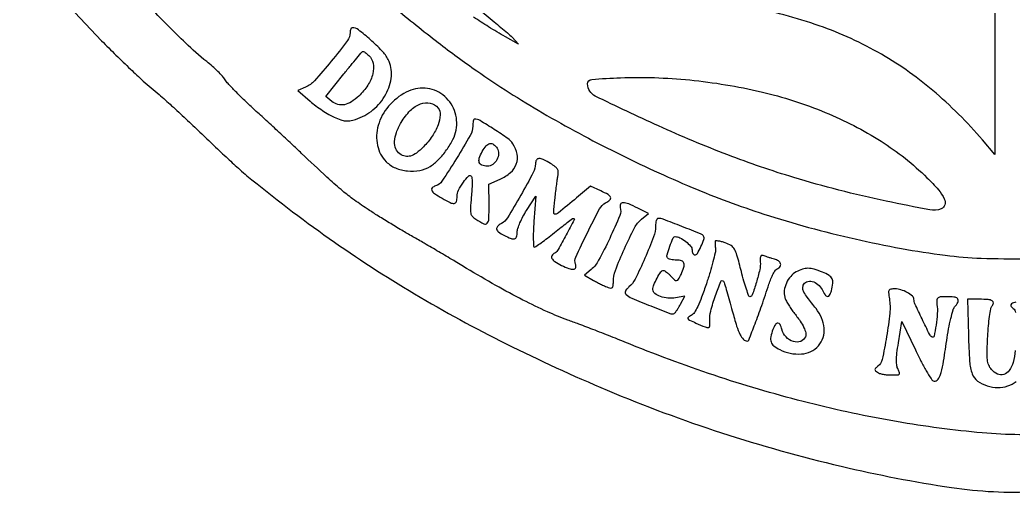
# Model space of a CAD drawing. Extents: x 54 to 922, y 29 to 1088.
# Drawn here: x 105.5 to 486, y 29.2 to 210 of the extents above; entities that cross this region are included whole.
import ezdxf

# ---------------------------------------------------------------- set-up
doc = ezdxf.new("R2010")
doc.units = 0

msp = doc.modelspace()

# ---------------------------------------------------------------- linework, layer by layer
for points in [[(478.975608, 274.582635), (478.951217, 158.5), (474.268513, 164, 0.041017), (455.185073, 183.011193, 0.047633), (434.13362, 197.609433, 0.046343), (410.199744, 208.254792, 0.035595), (382.5, 215.467309, 0.007103)], [(105.598394, 238.2089, 0.033356), (136.798278, 202, 0.004214), (142.307108, 196.501564, 0.004323), (147.861556, 191.14375, 0.004191), (152.759254, 186.577842, 0.018144), (155.784689, 184, -0.013951), (158.800712, 181.473514, -0.003407), (163.624025, 177.1395, -0.003489), (169.086204, 172.093563, -0.003473), (174.48583, 166.964257, 0.002514), (179.835008, 161.863332, 0.002645), (185.145837, 156.902598, 0.002531), (189.771348, 152.670815, 0.011877), (192.5, 150.315186, 0.018475), (223.992028, 126.301976, 0.019433), (256.656028, 105.103748, 0.018878), (291.739096, 85.981355, 0.015532), (330.5, 68.194028, 0.021449), (374.261277, 51.90792, 0.020233), (420.111404, 39.073956, 0.021129), (462.417852, 30.928134, 0.04972), (494.5, 29.367525, 0.033599)], [(502.836678, 51.64152, -0.041318), (474.169699, 51.840686, -0.020727), (441.327808, 56.167265, -0.018465), (407.650798, 63.322752, -0.017921), (373.565644, 73.202575, -0.016769), (339.5, 85.695385, 0.001862), (332.781141, 88.389179, 0.001692), (325.824203, 91.121187, 0.001692), (319.584337, 93.522979, 0.005455), (315.412181, 95.060781, -0.020902), (307.559178, 98.23407, -0.011546), (298.234172, 102.726053, -0.010341), (287.825901, 108.313634, -0.007831), (276.634146, 114.85647, 0.002039), (271.679173, 117.830756, 0.00136), (265.98003, 121.199252, 0.001369), (260.434634, 124.436174, 0.002685), (256, 126.97675, -0.004996), (251.780585, 129.419999, -0.003225), (246.940625, 132.32986, -0.003241), (242.24513, 135.236193, -0.006109), (238.5, 137.652302, -0.011019), (232.978555, 141.488399, -0.01825), (228.516885, 144.992314, -0.011662), (223.138691, 149.762468, -0.002127), (213.426862, 158.866946, 0.001598), (209.633143, 162.430964, 0.000813), (204.840728, 166.889905, 0.000807), (199.882076, 171.473639, 0.001208), (195.534217, 175.46039, -0.006076), (191.654892, 179.087673, -0.007428), (188.120187, 182.576324, -0.006328), (185.236022, 185.583959, -0.051398), (184.08406, 187.102172, 0.047458), (183.104875, 188.413962, 0.013688), (181.353547, 190.243926, 0.013637), (179.255836, 192.208774, 0.014136), (177.078547, 194.032146, -0.025837), (168.977701, 201.145116, -0.005755), (155.925924, 214.153373, -0.006185)], [(248.959833, 214.731644, 0.007969), (265.68744, 201.362429, 0.012567), (280.5, 190.489571, 0.020227), (305.681807, 174.433232, 0.016177), (334.003276, 159.151007, 0.016251), (363.072356, 145.820284, 0.021214), (390.5, 135.65109, 0.011612), (407.629042, 130.55058, 0.010683), (425.457307, 126.096471, 0.010827), (443.182899, 122.47, 0.013004), (460, 119.857013, 0.023582), (473.817213, 118.735625, 0.012435), (491.032928, 118.581433, 0.012429)], [(280.980162, 214.263227, -0.003443), (287.196253, 209.24277, -0.002434), (292.354404, 204.975622, -0.034836), (294.072569, 203.32399), (296.5, 200.641344), (291.5, 203.501371, -0.008397), (285.041856, 207.340811, -0.01126), (279.328766, 211.048724, -0.010335)], [(486.72939, 83.385249, -0.052016), (485.949571, 78.757795, -0.086935), (484.534648, 75.785729, -0.161642), (482.404648, 74.224459, -0.185247), (479.981188, 74.35625, -0.117191), (477.707264, 76.099246, -0.072413), (476.671996, 77.83058, -0.070447), (476.160982, 79.801575, -0.035395), (476.034011, 82.804399, -0.005457), (476.269225, 88.768902, -0.009292), (476.547371, 92.798747, -0.012741), (476.957102, 96.409977, -0.009496), (477.428314, 99.377988, -0.129792), (477.884567, 100.360912, 0.134584), (478.430362, 101.566338, 0.316397), (478.017932, 102.408795, 0.108694), (476.399717, 102.884893, 0.017372), (473.083333, 103.000546), (468.5, 103.001092), (468.852742, 89.308558, 0.01013), (469.319136, 79.18004, 0.072804), (470.344006, 74.409712, 0.14679), (472.406169, 71.688462, 0.085137), (476.110376, 69.848784, 0.069163), (480.130196, 69.22895, 0.082898), (483.911168, 69.802458, 0.088253), (487.118035, 71.521225, 0.091889)], [(487.055964, 101.851515, 0.112708), (485.3894, 101.296511, 0.381562), (485.138207, 100.472328, 0.147055), (486, 99.5, -0.252233), (486.868504, 97.993847, -0.007835)]]:
    msp.add_lwpolyline(points, format="xyb")
for points in [[(232, 205.112898, -0.163202), (230.969769, 202.040662, -0.00954), (224.783713, 194.170956, -0.011652), (218.355506, 186.670432, -0.110429), (214.931266, 184.231185), (211.921838, 182.962371), (216.710919, 178.81562, 0.018569), (218.866004, 177.085309, 0.013442), (221.385787, 175.31484, 0.013611), (223.873576, 173.760717, 0.028621), (225.90027, 172.721169, 0.019787), (228.405072, 171.729014, 0.05993), (230.192541, 171.333327, 0.067377), (231.904487, 171.395696, 0.030042), (234.105203, 171.913374, 0.102191), (240.753702, 175.500457, 0.09355), (245.685613, 181.527576, 0.101353), (247.821064, 188.499547, 0.145457), (246.585319, 194.79966, 0.068785), (244.189575, 198.155969, 0.022465), (239.806865, 202.393781, 0.017903), (235.197003, 206.181969, 0.164476), (232.777494, 207, 0.221777), (232.4799, 206.861173, 0.076902), (232.228389, 206.445664, 0.058479), (232.056899, 205.835498, 0.03931)], [(239.171259, 196.345012, -0.165533), (240.823856, 193.370645, -0.105656), (240.698154, 189.378746, -0.083348), (238.785886, 184.958719, -0.060037), (235.339276, 180.821323, -0.047494), (232.476862, 178.593431, -0.092632), (229.801668, 177.51955, -0.115456), (227.324108, 177.601087, -0.104848), (225.040762, 178.765909), (222.707981, 180.654881), (229.60399, 189.27988, -0.002536), (232.277964, 192.58972, -0.004059), (234.598042, 195.385257, -0.000935), (236.64988, 197.807926, -0.190711), (236.921259, 197.95244, -0.171728), (237.172027, 197.894328, -0.013121), (237.755966, 197.499877, -0.016822), (238.440056, 196.975526, -0.011988)], [(362.144045, 186.976699, -0.032903), (389.411429, 182.456627, -0.040144), (414.032605, 174.561588, -0.043306), (435.409342, 163.511144, -0.053284), (452.9984, 149.572378, -0.019572), (457.39571, 144.899811, -0.071434), (459.597984, 141.488744, -0.168942), (459.822711, 139.153683, -0.246204), (458.484045, 137.632251, -0.139611), (454.039738, 137.235752, -0.005162), (437.35624, 140.596344, -0.009973), (419.227556, 144.822713, -0.011247), (402, 149.618026, -0.018239), (376.654734, 158.312076, -0.014754), (350.122532, 169.418113, -0.006828), (325.911715, 180.80389, -0.286892), (323, 185.460796, -0.390261), (324.595316, 187.19341, -0.01094), (335.618972, 187.862114, -0.018454), (348.559485, 187.885452, -0.01585)], [(253.5, 182.341153, 0.095192), (246.710314, 176.914934, 0.107295), (242.763577, 169.568144, 0.121273), (242.475405, 161.953734, 0.1465), (245.857108, 155.681353, 0.097658), (249.395801, 153.308416, 0.072982), (253.956785, 152.142373, 0.072571), (258.687291, 152.333108, 0.094201), (262.719757, 153.911241, 0.061096), (265.87061, 156.474471, 0.036758), (268.950883, 160.188785, 0.036981), (271.406914, 164.240538, 0.071513), (272.626157, 167.820784, 0.136195), (271.986513, 175.303153, 0.142308), (267.578927, 181.238816, 0.144288), (260.730761, 183.838067, 0.141073)], [(265.728471, 176.237338, -0.188062), (266.533857, 173.587428, -0.071687), (265.677577, 169.755605, -0.058568), (263.436487, 165.45072, -0.045416), (260.079773, 161.365005, -0.034529), (257.420492, 159.017353, -0.091111), (255.167317, 157.865752, -0.125447), (253.105798, 157.780813, -0.100992), (251.064692, 158.667241, -0.14844), (249.527118, 160.627834, -0.103605), (249.065654, 163.41887, -0.077724), (249.757226, 166.870295, -0.044329), (251.57888, 170.724811, -0.061331), (255.046842, 175.26216, -0.106446), (258.987616, 177.864319, -0.149922), (262.718806, 178.140453, -0.171709)], [(279, 169.342559, -0.130254), (278.053637, 165.771427, -0.009539), (272.812842, 156.972177, -0.008213), (267.199949, 148.26665, -0.169895), (264.75, 146.422987, 0.103267), (263.421787, 145.672442, 0.347147), (263.252606, 144.755145, 0.122234), (264.332499, 143.54635, 0.016239), (267.246824, 141.69507, 0.017503), (270.335555, 140.013904, 0.145852), (271.887059, 139.74153, 0.301519), (272.726903, 140.451189, 0.070999), (273, 142.364737, -0.115275), (273.557247, 144.749648, -0.039587), (275.386628, 147.813968, -0.043015), (277.398149, 150.186122, -0.482662), (278.462888, 150.060048, -0.129101), (278.689891, 149.317785, -0.010687), (278.727828, 147.282465, -0.013724), (278.653425, 144.818221, -0.010148), (278.441101, 142.09904, 0.007382), (278.085038, 137.842531, 0.066727), (278.205262, 135.98303, 0.135997), (278.808, 134.791021, 0.064596), (280.13076, 133.66941, 0.029191), (283.225829, 131.914045, 0.335683), (284.516275, 132.162462, 0.177833), (285.158993, 133.767404, 0.009629), (285.212588, 139.315025), (285.137584, 147.13005), (289.498453, 148.999337, 0.079938), (293.444633, 151.498173, 0.126145), (295.681267, 154.797093, 0.134717), (295.974852, 158.601585, 0.097617), (294.369089, 162.559452, 0.094436), (292.428781, 164.567057, 0.010929), (287.209837, 168.078622, 0.009146), (281.794317, 171.414727, 0.134255), (279.6539, 172, 0.297922), (279.400639, 171.834398, 0.042858), (279.192083, 171.219377, 0.037117), (279.047325, 170.361003, 0.023222)], [(288.338716, 160.827659, -0.154751), (288.880485, 158.74855, -0.113237), (288.222414, 156.439814, -0.113347), (286.624565, 154.650447, -0.155267), (284.580456, 154, -0.079503), (282.498078, 154.333218, -0.233875), (281.491838, 155.322375, -0.168235), (281.489949, 157.010614, -0.040464), (282.630185, 159.611881, -0.051862), (284.087978, 161.753607, -0.166436), (285.547991, 162.628163, -0.217386), (286.974982, 162.311649, -0.090858)], [(303, 154.899694, -0.122116), (302.180064, 151.592566, -0.007867), (297.3683, 142.82208, -0.00745), (292.268735, 134.166709, -0.133809), (289.947757, 131.97204, 0.065896), (288.458698, 130.902231, 0.265478), (288.143061, 129.871685, 0.185832), (288.864876, 128.791878, 0.03422), (290.95034, 127.52568, 0.020526), (293.657505, 126.263736, 0.159294), (295.029652, 126.154803, 0.276675), (295.779065, 126.891079, 0.061349), (296.025596, 128.75, -0.078571), (296.263239, 130.167311, -0.021059), (297.081314, 132.307812, -0.0208), (298.229625, 134.692517, -0.020141), (299.583585, 137), (303.115978, 142.5), (302.420981, 132.75, 0.008054), (302.210482, 128.930404, 0.014671), (302.180466, 125.806655, 0.008798), (302.272782, 123.334613, 0.404654), (302.612992, 123.019671, 0.146906), (303.187127, 123.206053, 0.004611), (305.222587, 124.64341, 0.008623), (307.59989, 126.418278, 0.005829), (310.251135, 128.519671, -0.003476), (312.875863, 130.620225, -0.005413), (315.169895, 132.390153, -0.001839), (317.165581, 133.884232, -0.161113), (317.515531, 134, -0.5614), (317.862028, 133.431906, -0.004321), (314.823349, 127.652552, -0.006522), (311.728549, 122.064098, -0.132103), (310.375428, 120.70031, 0.113845), (309.299787, 119.691489, 0.283213), (309.25966, 118.656721, 0.12518), (310.372819, 117.490854, 0.021932), (313.034296, 115.982503, 0.027972), (315.812125, 114.75592, 0.114551), (317.626502, 114.515432, 0.306943), (318.417836, 115.171157, 0.163847), (318.362635, 116.497371, -0.201393), (318.444558, 119.133858, -0.007145), (322.889809, 128.507407, -0.008539), (327.561973, 137.61051, -0.148101), (329.894937, 139.943772, 0.056061), (331.54681, 141.082147, 0.321975), (331.777784, 142.058036, 0.171809), (330.865618, 143.075507, 0.018999), (328.023291, 144.489497), (324.046582, 146.282743), (318.773291, 141.875628, -0.001576), (311.784481, 136.072107, -0.148117), (310.584606, 135.570798, -0.465573), (310.000424, 136.137031, -0.008427), (310.428229, 141.02433, -0.003197), (310.7256, 143.703073, -0.00313), (311.059199, 146.396872, -0.003081), (311.381302, 148.757078, -0.011799), (311.625549, 150.22034, 0.055446), (311.743385, 151.72385, 0.125866), (311.427304, 152.810845, 0.097523), (310.562229, 153.781736, 0.025264), (308.822941, 154.966602, 0.022548), (306.024538, 156.504167, 0.117744), (304.321433, 156.890237, 0.268735), (303.370886, 156.324892, 0.127986)], [(335.467632, 138.101983, -0.178326), (335.329344, 135.072117, -0.01002), (331.440116, 126.329982, -0.013472), (327.215622, 117.921483, -0.095583), (324.347484, 114.397112), (321.836153, 112.294224), (325.294602, 110.253689, 0.010477), (326.769621, 109.424568, 0.009222), (328.341645, 108.620696, 0.009306), (329.786558, 107.948139, 0.027431), (330.810967, 107.559997, 0.048013), (331.91072, 107.324006, 0.236184), (332.48968, 107.534319, 0.169885), (332.784723, 108.19159, 0.023749), (332.842028, 109.70342, -0.094571), (333.629862, 114.058143, -0.014085), (337.081091, 122.319265, -0.013662), (340.986784, 130.379564, -0.102458), (343.650175, 133.65472), (346.293853, 135.80944), (342.186765, 137.90472, 0.020105), (338.724589, 139.499003, 0.090744), (336.5568, 139.961829, 0.285575), (335.584501, 139.396065, 0.201356)], [(349, 131.050015, -0.090419), (348.242499, 126.895421, -0.01253), (344.929923, 118.738377, -0.011752), (341.2173, 110.734534, -0.105256), (338.833163, 107.710081, 0.03161), (337.901124, 106.830065, 0.095889), (337.440191, 106.094387, 0.155186), (337.401253, 105.452595, 0.135337), (337.734656, 104.865344, 0.09715), (339.927433, 103.391736, 0.006057), (347.201516, 100.436512, 0.003389), (354.858253, 97.493089, 0.23251), (356.199228, 97.62313, 0.092124), (356.606562, 97.993053, 0.014434), (357.24043, 98.879258, 0.015631), (357.932676, 99.981519, 0.013066), (358.599284, 101.191995), (360.184346, 104.257165), (356.695949, 103.602738, -0.067046), (353.76653, 103.451583, -0.065308), (350.873771, 104.076536, -0.077891), (348.720945, 105.248912, -0.233263), (348, 106.710175, -0.096984), (348.360988, 108.553733, -0.029723), (349.591183, 111.125625, -0.02431), (351.049236, 113.481537, -0.246835), (352.035468, 114, -0.128862), (352.525896, 113.87147, -0.031394), (353.233527, 113.4125, -0.030111), (354.004179, 112.765542, -0.026039), (354.732028, 112, 0.02547), (356.215291, 110.436371, 0.227099), (357.092382, 110.151332, 0.230471), (357.855978, 110.657572, 0.026206), (358.839485, 112.547053, 0.030031), (359.881274, 115.253205, 0.157032), (359.874843, 116.829214, 0.243264), (358.982155, 117.708678, 0.075312), (357.059017, 118, -0.028127), (355.892628, 118.065665, -0.034513), (354.819687, 118.262544, -0.036945), (353.969273, 118.548454, -0.156007), (353.565656, 118.893766, -0.215223), (353.412864, 120.066145, -0.01495), (354.49946, 123.298667, -0.013337), (355.77362, 126.48092, -0.299305), (356.56308, 127, -0.123041), (358.346918, 126.554282, -0.043326), (360.574726, 125.106446, -0.042026), (362.463489, 123.357785, -0.187112), (363, 121.97432, 0.051124), (363.077445, 121.218878, 0.071065), (363.30793, 120.579956, 0.091136), (363.648146, 120.150416, 0.181751), (364.048274, 120, 0.265711), (365.035483, 120.56448, 0.023959), (366.411294, 123.181257, 0.024845), (367.528038, 125.925632, 0.226339), (367.392126, 127.174544, 0.159985), (366.453872, 127.964728, 0.002012), (359.105503, 130.888121, 0.003127), (351.954849, 133.648062, 0.090773), (350.03226, 134, 0.247492), (349.636008, 133.791064, 0.066027), (349.303226, 133.133442, 0.050969), (349.0752, 132.180007, 0.033238)], [(371.889309, 125.197652, 0.038742), (371.857007, 124.794256, 0.006898), (371.865593, 124.036966, 0.007422), (371.901158, 123.147802, 0.006633), (371.964011, 122.226062, -0.077272), (371.860011, 120.801716, -0.007302), (371.01951, 117.392635, -0.009206), (369.876867, 113.338848, -0.007122), (368.488348, 108.96503, -0.008005), (366.660022, 103.757586, -0.023287), (365.174564, 100.246381, -0.032394), (363.872674, 97.927405, -0.126436), (362.671621, 96.824257, 0.034003), (361.480327, 96.07841, 0.395254), (361.385058, 95.584702, 0.143114), (361.971632, 95.065752, 0.006132), (364.507975, 93.909452, 0.00703), (368.082873, 92.392029, 0.136801), (369.264201, 92.255044, 0.343061), (369.815636, 92.842988, 0.040894), (369.835976, 94.75, -0.080897), (370.174122, 98.481825, -0.019555), (371.958313, 104.440895, -0.016817), (374.013663, 109.841528, -0.627905), (375.023575, 109.894236, -0.049457), (375.436817, 108.924233, -0.003186), (376.338545, 105.983502, -0.004629), (377.360172, 102.455989, -0.00343), (378.426493, 98.538963, 0.00939), (380.077185, 92.748513, 0.041243), (381.390916, 89.449042, 0.080255), (382.679194, 87.650323, 0.193809), (384.155427, 87.015313, 0.315305), (384.747166, 87.409392, 0.002056), (387.121059, 93.561036, 0.007191), (389.706131, 100.647376, 0.004817), (392.467416, 108.821314, -0.019179), (393.236116, 110.898122, -0.02471), (394.106838, 112.736846, -0.02383), (394.960392, 114.162978, -0.155591), (395.604053, 114.678303, 0.138891), (396.701514, 115.499552, 0.23375), (396.917575, 116.604499, 0.177913), (396.147334, 117.68731, 0.088847), (394.592901, 118.387327, -0.007061), (393.552943, 118.664008, -0.005321), (392.417699, 118.99635, -0.005381), (391.357068, 119.331658, -0.012363), (390.56814, 119.612226, 0.084447), (389.779148, 119.770449, 0.265596), (389.319976, 119.525659, 0.137797), (389.112901, 118.826479, 0.021285), (389.154517, 117.36649, -0.073187), (388.926297, 114.33136, -0.018233), (387.654759, 109.505443, -0.010538), (386.086731, 104.69598, -0.318828), (385.106213, 104, -0.317657), (384.746126, 104.254444, -0.004701), (383.857429, 106.839806, -0.01077), (382.891353, 109.961247, -0.006661), (381.884427, 113.667425, 0.005352), (380.214159, 119.879366, 0.060322), (379.236636, 122.231525, 0.128194), (377.958756, 123.551059, 0.053336), (375.697847, 124.615078, 0.016746), (374.271943, 125.055856, 0.028639), (373.053727, 125.314302, 0.029403), (372.134695, 125.40002, 0.37859)], [(402.888053, 113.500358, 0.093704), (400.775331, 111.775418, 0.068711), (399.159208, 109.20927, 0.070146), (398.326351, 106.364046, 0.108979), (398.510585, 103.823719, 0.044973), (398.96148, 102.692794, 0.015704), (399.803213, 101.154467, 0.01545), (400.840727, 99.510484, 0.017421), (401.939057, 98, -0.014378), (404.404959, 94.651787, -0.039827), (405.873776, 92.124267, -0.059892), (406.53952, 90.162586, -0.144479), (406.419095, 88.649761, -0.217442), (404.610297, 86.874039, -0.165373), (401.798915, 86.817314, -0.128812), (398.99913, 88.587566, -0.126889), (397.407469, 91.51265, 0.053514), (396.725623, 93.364288, 0.291263), (395.853079, 93.892306, 0.256349), (394.906936, 93.344862, 0.045292), (393.975249, 91.4349, 0.041054), (393.160073, 88.613417, 0.131836), (393.282081, 86.678199, 0.144212), (394.341961, 85.166807, 0.0528), (396.565704, 83.75, 0.131021), (404.874884, 82.055163, 0.198875), (411.418901, 85.232232, 0.210638), (413.567836, 91.918049, 0.142466), (410.5, 99.440233, -0.004117), (407.135496, 103.757156, -0.038511), (405.850698, 105.731848, -0.099165), (405.428788, 107.085444, -0.118266), (405.602963, 108.407722, -0.215953), (406.897283, 109.685622, -0.146053), (408.998825, 109.819429, -0.114215), (411.240663, 108.725651, -0.111533), (412.797178, 106.75, 0.032609), (413.929394, 104.727451, 0.217384), (414.878837, 104.122684, 0.316125), (415.701114, 104.543808, 0.055877), (416.369714, 106.25, 0.035314), (416.926109, 109.123879, 0.141899), (416.641726, 110.871881, 0.148161), (415.476678, 112.154564, 0.039678), (412.979764, 113.39142, 0.023361), (409.724624, 114.520577, 0.069207), (407.391545, 114.870774, 0.082914), (405.296372, 114.544136, 0.044461)], [(438.586534, 103.184209, -0.065481), (438.739034, 97.69772, -0.01628), (437.522635, 88.778534, -0.011059), (435.810385, 79.885854, -0.177814), (434.201351, 77.343672, 0.022732), (433.284404, 76.57131, 0.186714), (433.048102, 76.089707, 0.234598), (433.224697, 75.63961, 0.036601), (434, 75.034316, 0.076256), (434.829787, 74.646214, 0.023705), (436.171273, 74.320961, 0.023087), (437.726017, 74.09504, 0.023527), (439.285184, 74.015313, 0.009705), (441.621185, 74.051205, 0.160948), (442.341103, 74.317208, 0.322131), (442.495536, 74.865738, 0.035656), (441.932542, 76.126046, -0.085975), (441.452074, 77.576549, -0.040287), (441.317664, 79.555712, -0.026854), (441.501327, 82.316892, -0.008687), (442.062953, 86.376046), (443.331188, 94.5), (448.55911, 83.599344, 0.008161), (450.679071, 79.358005, 0.01134), (452.724654, 75.63587, 0.007982), (454.539156, 72.616748, 0.126537), (455.398347, 71.79695, 0.327969), (456.869271, 71.979725, 0.123174), (458.053651, 73.834748, 0.039025), (459.144299, 78.195006, 0.005714), (460.558789, 87.208134, -0.009398), (461.289155, 91.648149, -0.012541), (462.128538, 95.646769, -0.009807), (462.970982, 98.924044, -0.1141), (463.599458, 100.078741, 0.057144), (464.817116, 101.815413, 0.252388), (464.820594, 103.022575, 0.22602), (463.789501, 103.781741, 0.047557), (461.5, 104, 0.01109), (458.366775, 103.930497, 0.132443), (457.22259, 103.566868, 0.242396), (456.757402, 102.762097, 0.045017), (456.830529, 101, -0.048952), (456.94554, 97.580817, -0.021475), (456.46038, 93.070095, -0.013904), (455.703317, 88.859437, -0.520187), (454.945312, 88.533799, -0.139714), (453.966542, 89.60661, -0.003677), (451.105003, 95.46141, -0.00443), (448.378816, 101.276418, -0.107798), (448, 103.013066, 0.221723), (447.426692, 104.242354, 0.04862), (445.452038, 105.595783, 0.048439), (443.006217, 106.6498, 0.077679), (440.765676, 107, 0.031941), (439.098586, 106.893394, 0.235248), (438.455056, 106.462687, 0.157656), (438.268373, 105.56998, 0.012995)]]:
    msp.add_lwpolyline(points, format="xyb", close=True)

doc.saveas('drawing.dxf')
